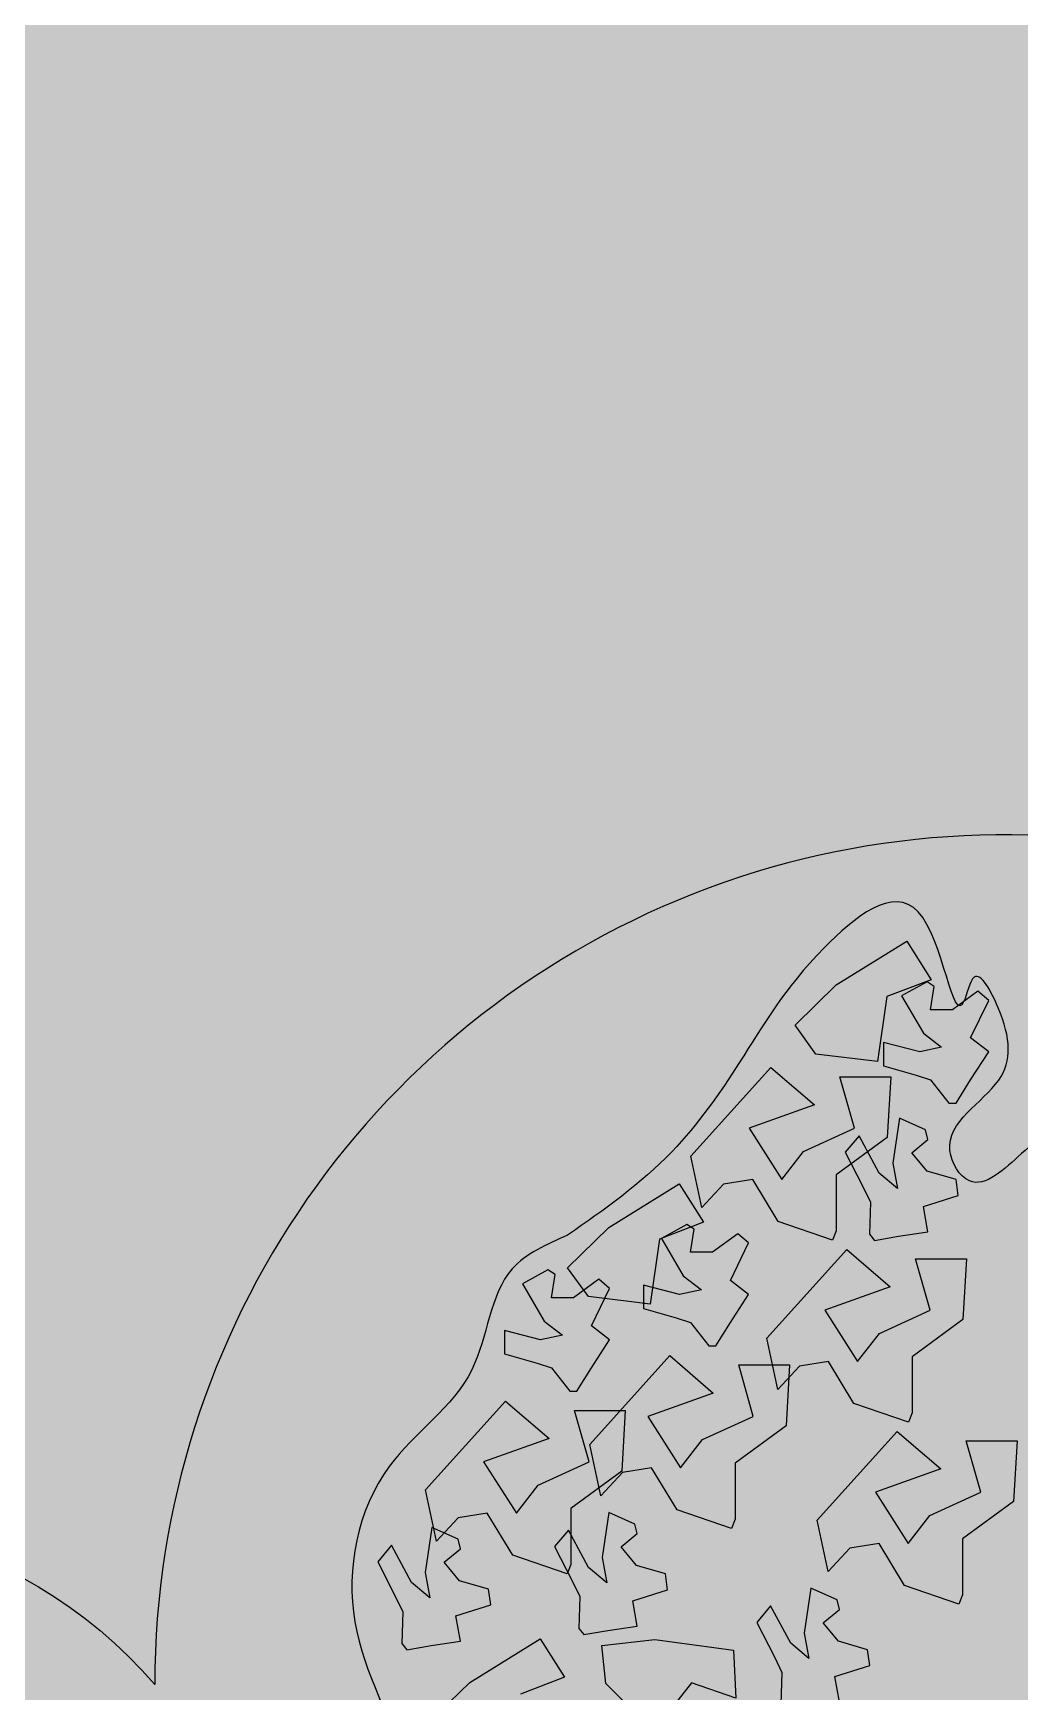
# Model space of a CAD drawing. Header units: millimetres. Extents: x 97194 to 152491, y 18573 to 58496.
# Drawn here: x 139384 to 140790, y 40322 to 42685 of the extents above; entities that cross this region are included whole.
import ezdxf

# ---------------------------------------------------------------- set-up
doc = ezdxf.new("R2010")
doc.units = ezdxf.units.MM
doc.layers.add('dwgmodels.com', color=7, linetype='Continuous')
doc.layers.add('floor hatch', color=252, linetype='Continuous')

# ---------------------------------------------------------------- blocks, each defined once
blk = doc.blocks.new('1ваа')
at = {"layer": 'dwgmodels.com'}
h = blk.add_hatch(color=3, dxfattribs=at)
h.set_gradient(color1=(43, 82, 5), color2=(174, 249, 170), tint=1, name='SPHERICAL')
edge = h.paths.add_edge_path()
edge.add_spline(control_points=[(-1573.82776318393, 1368.260123784989), (-1470.409003524939, 1427.609145198461), (-1284.386185006209, 1534.362235992296), (-1060.018828676475, 1804.067948562537), (-904.393267333493, 2013.934054116282), (-547.9462342130428, 2293.115049202155), (-469.1606795291591, 1810.968613635181), (-414.8852955622133, 2023.232232090282), (-315.9035295065114, 1870.486089007762), (-306.9642300379637, 1711.379563189781), (-539.4047956376162, 1619.286690185414), (-412.0136980891257, 1449.924053459239), (-271.1261965716403, 1576.401167501441), (-108.2364973772346, 1676.302506631939), (56.33379126175714, 1720.19614288312), (253.0417909981625, 1903.492209785807), (-43.35039510429488, 1918.362753115791), (-55.91577896251692, 2206.009287728637), (205.1800345906959, 2246.143590310079), (397.2940067898162, 2150.720075480829), (713.0629080635699, 2144.522542547245), (1144.210077466458, 2068.410918841502), (1290.02774749446, 1574.985735386108), (1659.154186007741, 1709.193526682233), (1722.232239786783, 1346.972191042121), (1374.006909444739, 1329.268329329629), (1589.814283878964, 1227.309424821637), (1751.201611793425, 1056.058386835241), (1991.224138549034, 788.1643814221025), (1786.71953974168, 418.0144027819479), (2137.8385610228, 472.9351579271315), (2098.351405815207, 118.279806511986), (1900.092445724891, 26.0629881357745), (1835.266020506489, -213.947704786653), (1869.348402668475, -438.703931921802), (1892.895656171415, -775.2160116810337), (1599.283137763341, -984.7608391752947), (1240.973061509285, -974.610998615608), (1223.971179734493, -1221.506660183288), (1191.480530537156, -1474.481229130382), (878.6550239396456, -1438.171615092033), (894.1118926393392, -1748.01092033293), (569.1611224824883, -1648.368898900932), (382.960920469297, -1438.979574433004), (303.9795891367976, -1199.094998097346), (199.3723012549453, -752.9861018185329), (882.7942312440864, -1054.726944465925), (417.9892556789564, -631.3649091366387), (-14.20231897824851, -1250.652641624707), (26.53163266963384, -298.8093719062599), (389.3801762075891, 466.4757035042348), (-38.79882057917712, 112.0762823520927), (-76.1489952266129, -693.107970407189), (-222.7043750519952, 209.2642314509576), (-847.9631442103855, 240.3753878500211), (-499.8091780696268, 57.59360156796174), (-717.4106883620261, -159.3421894601925), (-522.931426949086, -213.9255504393077), (-384.2570540968591, 119.2956312624447), (-237.111446688461, -293.0259014365729), (-92.15945656782424, -515.4019320164516), (-27.75367353305046, -811.9783410501113), (77.99488586331427, -1024.305780596667), (94.98870906945376, -1282.897512302057), (-395.451225643119, -1401.915285579678), (-23.15222927131981, -1508.770166826806), (42.39977546840964, -1214.398285324343), (380.3914721381298, -1394.234928774669), (400.3615569445974, -2045.412790018909), (-351.2202309799904, -1741.255400117556), (-825.4555865370785, -1666.687386972764), (-1206.303060379185, -1505.713181540457), (-1549.257144513016, -1485.451241029732), (-1783.027198749201, -1367.7395249822), (-2111.963520010875, -1086.632123598902), (-1742.054742404987, -899.5296342982037), (-1980.796936137267, -704.4879255314736), (-2294.151735297215, -574.2311170021276), (-1992.191803798298, -226.270719037544), (-2008.756097353966, 138.5482794965137), (-2240.888920346304, 431.3957421741434), (-2133.95107501703, 844.968873376296), (-1816.314339821314, 996.0069278304145), (-1782.074533444524, 1297.5022476425), (-1633.365997347573, 1348.030283036809), (-1573.82776318393, 1368.260123784989)], knot_values=[0, 0, 0, 0, 357.0032901404862, 642.1538845696651, 1007.734627725883, 1288.554647649905, 1537.600470160411, 1602.030642723251, 1701.61970496745, 1873.196291274893, 2090.474896068145, 2182.001319481374, 2344.019370874587, 2522.490303132189, 2785.300019716397, 2903.708441075226, 3113.457497783798, 3286.592566285956, 3556.300193419161, 3697.575390478044, 3940.583176088347, 4493.331957669981, 4879.81963046185, 5123.669746720308, 5356.676786882629, 5555.267334797569, 5664.170721151153, 5854.865827858099, 6374.803497903175, 6552.654596512554, 6740.709910730096, 7039.357173574846, 7193.223260985214, 7382.888467844262, 7715.15079197196, 7896.734589105376, 8351.18384624686, 8616.524237044412, 8770.97419846031, 9022.415638531867, 9258.409286310636, 9424.351878432752, 9689.30529171104, 9934.143560452098, 10298.46304282459, 10522.83765024046, 10934.03711578059, 11181.69515716347, 11590.92055174746, 12321.6431112685, 12890.99325722573, 13099.05362716057, 13648.76225167143, 14302.66182984492, 14539.45263723986, 14733.7981318989, 14964.01660148533, 15000.74417137555, 15268.4286176911, 15540.46336904797, 15823.09876685544, 16202.03048829552, 16389.99320016236, 16544.00207601565, 16922.21179210213, 17059.156690133, 17329.98745259524, 17491.32685589682, 17982.79413747243, 18595.47809643546, 19191.82109390579, 19601.46398667821, 19796.56940282606, 20199.02202663363, 20467.97660068164, 20739.66901352732, 20923.91882854914, 21195.97804485238, 21605.65123988517, 21891.50766591743, 22271.99816669628, 22653.79731844586, 22982.73689184521, 23248.08980247949, 23425.2636303888, 23425.2636303888, 23425.2636303888, 23425.2636303888], degree=3, periodic=0)
at = {"color": 0}
for p, q in [((-808.4111177240993, 1962.403465942814), (-607.7450694245781, 2065.944018383845)), ((-607.7450694245781, 2065.944018383845), (-538.6561297131266, 1974.734855507835)), ((-538.6561297131266, 1974.734855507835), (-664.4514898461784, 1934.872082992792)), ((-549.9036350836541, 1969.920068170279), (-622.3468510647799, 1936.585232862606)), ((-529.2380154793645, 1958.727349746376), (-549.9036350836541, 1969.920068170279)), ((-925.8277631876554, 1866.955824557095), (-808.4111177240993, 1962.403465942814)), ((-664.4514898461784, 1934.872082992792), (-690.8935512927856, 1780.51287608534)), ((-622.3468510647799, 1936.585232862606), (-560.3499922444607, 1848.016765327528)), ((-539.6843726401712, 1903.49371751897), (-529.2380154793645, 1958.727349746376)), ((-405.0172031251277, 1947.777951286509), (-477.4604191025282, 1903.49371751897)), ((-374.1323210810806, 1925.635834402739), (-405.0172031251277, 1947.777951286509)), ((-477.4604191025282, 1903.49371751897), (-539.6843726401712, 1903.49371751897)), ((-425.9099174541916, 1836.824046903625), (-374.1323210810806, 1925.635834402739)), ((-866.3519459729578, 1798.263046690598), (-925.8277631876554, 1866.955824557095)), ((-674.1244474378909, 1825.874648443758), (-674.1244474378909, 1770.397696250453)), ((-570.796349412718, 1803.489211594089), (-674.1244474378909, 1825.874648443758)), ((-508.5723958713497, 1814.681930019855), (-570.796349412718, 1803.489211594089)), ((-560.3499922444607, 1848.016765327528), (-508.5723958713497, 1814.681930019855)), ((-374.1323210810806, 1803.489211594089), (-425.9099174541916, 1836.824046903625)), ((-690.8935512927856, 1780.51287608534), (-866.3519459729578, 1798.263046690598)), ((-425.9099174541916, 1737.06286094278), (-374.1323210810806, 1803.489211594089)), ((-1222.594466882714, 1555.536433690562), (-994.81846177853, 1766.251524036154)), ((-994.81846177853, 1766.251524036154), (-870.8247441453423, 1677.439736533313)), ((-756.8231942345883, 1621.962784341871), (-798.3815281642164, 1744.109407152384)), ((-798.3815281642164, 1744.109407152384), (-653.4950962094154, 1744.109407152384)), ((-674.1244474378909, 1770.397696250453), (-581.0156118524756, 1748.255579366683)), ((-653.4950962094154, 1744.109407152384), (-663.7143586491729, 1599.820667459964)), ((-581.0156118524756, 1748.255579366683), (-539.6843726401712, 1737.06286094278)), ((-539.6843726401712, 1737.06286094278), (-487.9067762670602, 1681.585908751338)), ((-467.2411566590454, 1681.585908751338), (-425.9099174541916, 1737.06286094278)), ((-870.8247441453423, 1677.439736533313), (-1057.042415316173, 1621.962784341871)), ((-487.9067762670602, 1681.585908751338), (-467.2411566590454, 1681.585908751338)), ((-1057.042415316173, 1621.962784341871), (-963.9335797307576, 1500.05948149912)), ((-901.7096261931147, 1566.729152116328), (-756.8231942345883, 1621.962784341871)), ((-628.8022087653662, 1645.81685034126), (-647.5911734802212, 1539.351087068542)), ((-554.0058314008202, 1618.163049170151), (-628.8022087653662, 1645.81685034126)), ((-547.3074787398364, 1595.635802309363), (-554.0058314008202, 1618.163049170151)), ((-663.7143586491729, 1599.820667459964), (-808.6007906076993, 1511.252199923023)), ((-743.6987032657053, 1604.144934860393), (-782.9268323620345, 1564.916805765926)), ((-686.4635986601497, 1515.252041862681), (-743.6987032657053, 1604.144934860393)), ((-593.7502446239378, 1563.966416403055), (-547.3074787398364, 1595.635802309363)), ((-1191.482490113893, 1433.633130847811), (-1222.594466882714, 1555.536433690562)), ((-963.9335797307576, 1500.05948149912), (-901.7096261931147, 1566.729152116328)), ((-782.9268323620345, 1564.916805765926), (-732.7457843301381, 1483.422075736671)), ((-647.5911734802212, 1539.351087068542), (-634.5501720634784, 1479.167509462088)), ((-549.7512651262368, 1519.967436903491), (-593.7502446239378, 1563.966416403055)), ((-1046.596058155366, 1500.05948149912), (-1129.485631297299, 1489.110083039253)), ((-974.1528421742405, 1400.298295540138), (-1046.596058155366, 1500.05948149912)), ((-808.6007906076993, 1511.252199923023), (-808.6007906076993, 1378.156178656369)), ((-634.5501720634784, 1479.167509462088), (-686.4635986601497, 1515.252041862681)), ((-467.2124938582565, 1500.056029630228), (-549.7512651262368, 1519.967436903491)), ((-461.0304253240611, 1462.560279100537), (-467.2124938582565, 1500.056029630228)), ((-1456.411117724099, 1386.403465942814), (-1255.745069428303, 1489.944018381982)), ((-1255.745069428303, 1489.944018381982), (-1186.656129713127, 1398.734855505973)), ((-1129.485631297299, 1489.110083039253), (-1191.482490113893, 1433.633130847811)), ((-732.7457843301381, 1483.422075736671), (-711.4346319054748, 1446.282029117792)), ((-560.4421320249821, 1436.373151419088), (-461.0304253240611, 1462.560279100537)), ((-711.4346319054748, 1446.282029117792), (-714.050471494862, 1370.441610514521)), ((-547.4011306119646, 1376.189573812633), (-560.4421320249821, 1436.373151419088)), ((-1573.82776318393, 1290.955824557095), (-1456.411117724099, 1386.403465942814)), ((-1186.656129713127, 1398.734855505973), (-1312.451489846178, 1358.872082990929)), ((-1233.903635083654, 1393.920068172141), (-1306.34685106478, 1360.585232862606)), ((-1213.238015479365, 1382.727349746376), (-1233.903635083654, 1393.920068172141)), ((-1223.684372640171, 1327.49371751897), (-1213.238015479365, 1382.727349746376)), ((-819.0471477722313, 1356.014061770737), (-974.1528421742405, 1400.298295540138)), ((-1312.451489846178, 1358.872082990929), (-1338.893551292786, 1204.51287608534)), ((-1306.34685106478, 1360.585232862606), (-1244.349992248186, 1272.016765325665)), ((-1089.017203125128, 1371.777951286509), (-1161.460419102528, 1327.49371751897)), ((-1109.909917454192, 1260.824046901762), (-1058.132321081081, 1349.635834402739)), ((-1058.132321081081, 1349.635834402739), (-1089.017203125128, 1371.777951286509)), ((-808.6007906076993, 1378.156178656369), (-819.0471477722313, 1356.014061770737)), ((-714.050471494862, 1370.441610514521), (-699.4376717311825, 1355.828810754567)), ((-699.4376717311825, 1355.828810754567), (-630.9839431186701, 1365.831340327262)), ((-630.9839431186701, 1365.831340327262), (-547.4011306119646, 1376.189573812633)), ((-1161.460419102528, 1327.49371751897), (-1223.684372640171, 1327.49371751897)), ((-1006.594466882714, 1123.536433690562), (-778.81846177853, 1334.251524034291)), ((-778.81846177853, 1334.251524034291), (-654.8247441453423, 1245.439736533313)), ((-540.8231942345883, 1189.962784343734), (-582.3815281679417, 1312.109407150521)), ((-582.3815281679417, 1312.109407150521), (-437.4950962056901, 1312.109407150521)), ((-437.4950962056901, 1312.109407150521), (-447.7143586491729, 1167.820667458102)), ((-1629.903635087379, 1285.920068172141), (-1702.34685106478, 1252.585232862606)), ((-1609.238015479365, 1274.727349746376), (-1629.903635087379, 1285.920068172141)), ((-1619.684372643896, 1219.49371751897), (-1609.238015479365, 1274.727349746376)), ((-1514.351945972958, 1222.263046690598), (-1573.82776318393, 1290.955824557095)), ((-1485.017203125128, 1263.777951286509), (-1557.460419106254, 1219.49371751897)), ((-1454.132321077355, 1241.635834402739), (-1485.017203125128, 1263.777951286509)), ((-1244.349992248186, 1272.016765325665), (-1192.57239587135, 1238.681930019855)), ((-1058.132321081081, 1227.489211595952), (-1109.909917454192, 1260.824046901762)), ((-1702.34685106478, 1252.585232862606), (-1640.349992248186, 1164.016765325665)), ((-1338.893551292786, 1204.51287608534), (-1514.351945972958, 1222.263046690598)), ((-1505.909917450466, 1152.824046901762), (-1454.132321077355, 1241.635834402739)), ((-1358.124447437891, 1249.874648443758), (-1358.124447437891, 1194.397696252316)), ((-1254.796349408993, 1227.489211595952), (-1358.124447437891, 1249.874648443758)), ((-1192.57239587135, 1238.681930019855), (-1254.796349408993, 1227.489211595952)), ((-1109.909917454192, 1161.06286094278), (-1058.132321081081, 1227.489211595952)), ((-654.8247441453423, 1245.439736533313), (-841.042415316173, 1189.962784343734)), ((-1557.460419106254, 1219.49371751897), (-1619.684372643896, 1219.49371751897)), ((-1358.124447437891, 1194.397696252316), (-1265.015611852476, 1172.255579368546)), ((-841.042415316173, 1189.962784343734), (-747.9335797307576, 1068.05948149912)), ((-685.7096261931147, 1134.729152114465), (-540.8231942345883, 1189.962784343734)), ((-1640.349992248186, 1164.016765325665), (-1588.572395875075, 1130.681930019855)), ((-1454.132321077355, 1119.489211594089), (-1505.909917450466, 1152.824046901762)), ((-1265.015611852476, 1172.255579368546), (-1223.684372640171, 1161.06286094278)), ((-1223.684372640171, 1161.06286094278), (-1171.90677626706, 1105.585908749475)), ((-1151.241156662771, 1105.585908749475), (-1109.909917454192, 1161.06286094278)), ((-447.7143586491729, 1167.820667458102), (-592.6007906076993, 1079.252199924886)), ((-1754.124447437891, 1141.874648443758), (-1754.124447437891, 1086.397696252316)), ((-1650.796349412718, 1119.489211594089), (-1754.124447437891, 1141.874648443758)), ((-1588.572395875075, 1130.681930019855), (-1650.796349412718, 1119.489211594089)), ((-1505.909917450466, 1053.06286094278), (-1454.132321077355, 1119.489211594089)), ((-1171.90677626706, 1105.585908749475), (-1151.241156662771, 1105.585908749475)), ((-975.4824901138927, 1001.633130847811), (-1006.594466882714, 1123.536433690562)), ((-747.9335797307576, 1068.05948149912), (-685.7096261931147, 1134.729152114465)), ((-1754.124447437891, 1086.397696252316), (-1661.015611852476, 1064.255579366683)), ((-1661.015611852476, 1064.255579366683), (-1619.684372643896, 1053.06286094278)), ((-1510.594466878989, 871.5364336924249), (-1282.818461782255, 1082.251524034291)), ((-1282.818461782255, 1082.251524034291), (-1158.824744149068, 993.439736535176)), ((-830.5960581553663, 1068.05948149912), (-913.4856312972988, 1057.110083041116)), ((-758.1528421742405, 968.2982955382759), (-830.5960581553663, 1068.05948149912)), ((-592.6007906076993, 1079.252199924886), (-592.6007906076993, 946.1561786545062)), ((-1619.684372643896, 1053.06286094278), (-1567.90677626706, 997.5859087494755)), ((-1547.241156662771, 997.5859087494755), (-1505.909917450466, 1053.06286094278)), ((-1044.823194238314, 937.9627843418712), (-1086.381528167942, 1060.109407152384)), ((-1086.381528167942, 1060.109407152384), (-941.4950962094154, 1060.109407152384)), ((-913.4856312972988, 1057.110083041116), (-975.4824901138927, 1001.633130847811)), ((-941.4950962094154, 1060.109407152384), (-951.7143586528982, 915.8206674581015)), ((-1567.90677626706, 997.5859087494755), (-1547.241156662771, 997.5859087494755)), ((-1158.824744149068, 993.439736535176), (-1345.042415319898, 937.9627843418712)), ((-1978.594466878989, 763.5364336924249), (-1750.81846177853, 974.2515240361536)), ((-1750.81846177853, 974.2515240361536), (-1626.824744149068, 885.439736535176)), ((-1512.823194238314, 829.9627843418712), (-1554.381528167942, 952.1094071523839)), ((-1554.381528167942, 952.1094071523839), (-1409.495096209415, 952.1094071523839)), ((-1409.495096209415, 952.1094071523839), (-1419.714358652898, 807.8206674599642)), ((-603.0471477722313, 924.0140617725992), (-758.1528421742405, 968.2982955382759)), ((-592.6007906076993, 946.1561786545062), (-603.0471477722313, 924.0140617725992)), ((-1345.042415319898, 937.9627843418712), (-1251.933579734483, 816.05948149912)), ((-1189.70962619684, 882.7291521163279), (-1044.823194238314, 937.9627843418712)), ((-951.7143586528982, 915.8206674581015), (-1096.600790611425, 827.252199923023)), ((-1626.824744149068, 885.439736535176), (-1813.042415319898, 829.9627843418712)), ((-1479.482490110167, 749.6331308496738), (-1510.594466878989, 871.5364336924249)), ((-1251.933579734483, 816.05948149912), (-1189.70962619684, 882.7291521163279)), ((-862.5944668789889, 691.5364336924249), (-634.81846177853, 902.2515240342909)), ((-634.81846177853, 902.2515240342909), (-510.8247441490676, 813.439736535176)), ((-396.8231942345883, 757.9627843418712), (-438.3815281679417, 880.1094071505213)), ((-438.3815281679417, 880.1094071505213), (-293.4950962094154, 880.1094071505213)), ((-293.4950962094154, 880.1094071505213), (-303.7143586528982, 735.8206674581015)), ((-1813.042415319898, 829.9627843418712), (-1719.933579734483, 708.05948149912)), ((-1657.709626193115, 774.7291521163279), (-1512.823194238314, 829.9627843418712)), ((-1096.600790611425, 827.252199923023), (-1096.600790611425, 694.1561786563689)), ((-1419.714358652898, 807.8206674599642), (-1564.600790611425, 719.252199923023)), ((-1417.485631297299, 805.1100830392534), (-1479.482490110167, 749.6331308496738)), ((-1334.596058151641, 816.05948149912), (-1417.485631297299, 805.1100830392534)), ((-1262.152842170515, 716.2982955401385), (-1334.596058151641, 816.05948149912)), ((-510.8247441490676, 813.439736535176), (-697.042415316173, 757.9627843418712)), ((-1947.482490110167, 641.6331308478111), (-1978.594466878989, 763.5364336924249)), ((-1719.933579734483, 708.05948149912), (-1657.709626193115, 774.7291521163279)), ((-697.042415316173, 757.9627843418712), (-603.9335797344829, 636.05948149912)), ((-541.7096261931147, 702.7291521163279), (-396.8231942345883, 757.9627843418712)), ((-1564.600790611425, 719.252199923023), (-1564.600790611425, 586.1561786563689)), ((-1456.802208765366, 709.8168503431225), (-1475.591173476496, 603.3510870685423)), ((-1382.005831397095, 682.1630491682881), (-1456.802208765366, 709.8168503431225)), ((-1107.047147772231, 672.0140617725992), (-1262.152842170515, 716.2982955401385)), ((-303.7143586528982, 735.8206674581015), (-448.6007906076993, 647.2521999248856)), ((-1960.802208765366, 673.8168503412599), (-1979.591173480221, 567.3510870666796)), ((-1886.00583140082, 646.1630491682881), (-1960.802208765366, 673.8168503412599)), ((-1885.485631293574, 697.1100830392534), (-1947.482490110167, 641.6331308478111)), ((-1802.596058151641, 708.05948149912), (-1885.485631293574, 697.1100830392534)), ((-1730.152842174241, 608.2982955401385), (-1802.596058151641, 708.05948149912)), ((-1375.307478736111, 659.6358023093635), (-1382.005831397095, 682.1630491682881)), ((-1096.600790611425, 694.1561786563689), (-1107.047147772231, 672.0140617725992)), ((-831.4824901138927, 569.6331308478111), (-862.5944668789889, 691.5364336924249)), ((-603.9335797344829, 636.05948149912), (-541.7096261931147, 702.7291521163279)), ((-2075.698703265705, 632.1449348603928), (-2114.926832362034, 592.9168057659263)), ((-2018.463598663875, 543.2520418626809), (-2075.698703265705, 632.1449348603928)), ((-1879.307478736111, 623.6358023112261), (-1886.00583140082, 646.1630491682881)), ((-1571.698703265705, 668.1449348603928), (-1610.926832358309, 628.9168057659263)), ((-1514.46359866015, 579.2520418608183), (-1571.698703265705, 668.1449348603928)), ((-1421.750244623938, 627.966416401192), (-1375.307478736111, 659.6358023093635)), ((-686.596058151641, 636.05948149912), (-769.4856312935735, 625.1100830392534)), ((-614.1528421742405, 536.2982955401385), (-686.596058151641, 636.05948149912)), ((-448.6007906076993, 647.2521999248856), (-448.6007906076993, 514.1561786563689)), ((-2114.926832362034, 592.9168057659263), (-2064.745784330138, 511.4220757385337)), ((-1925.750244623938, 591.9664164030546), (-1879.307478736111, 623.6358023112261)), ((-1881.751265126237, 547.967436903491), (-1925.750244623938, 591.9664164030546)), ((-1575.047147775957, 564.0140617725992), (-1730.152842174241, 608.2982955401385)), ((-1610.926832358309, 628.9168057659263), (-1560.745784326413, 547.4220757366711)), ((-1475.591173476496, 603.3510870685423), (-1462.550172067204, 543.1675094602251)), ((-1377.751265122512, 583.9674369016284), (-1421.750244623938, 627.966416401192)), ((-769.4856312935735, 625.1100830392534), (-831.4824901138927, 569.6331308478111)), ((-1979.591173480221, 567.3510870666796), (-1966.550172063478, 507.1675094620878)), ((-1564.600790611425, 586.1561786563689), (-1575.047147775957, 564.0140617725992)), ((-1462.550172067204, 543.1675094602251), (-1514.46359866015, 579.2520418608183)), ((-1295.212493858256, 564.0560296283656), (-1377.751265122512, 583.9674369016284)), ((-1289.030425324061, 526.5602790986741), (-1295.212493858256, 564.0560296283656)), ((-1966.550172063478, 507.1675094620878), (-2018.463598663875, 543.2520418626809)), ((-1799.212493858256, 528.0560296302283), (-1881.751265126237, 547.967436903491)), ((-1793.030425324061, 490.5602791005367), (-1799.212493858256, 528.0560296302283)), ((-1560.745784326413, 547.4220757366711), (-1539.434631905475, 510.2820291177923)), ((-1388.442132024982, 500.3731514190877), (-1289.030425324061, 526.5602790986741)), ((-880.8022087653662, 529.8168503431225), (-899.5911734764959, 423.3510870685423)), ((-806.0058314008202, 502.1630491682881), (-880.8022087653662, 529.8168503431225)), ((-459.0471477759565, 492.0140617725992), (-614.1528421742405, 536.2982955401385)), ((-448.6007906076993, 514.1561786563689), (-459.0471477759565, 492.0140617725992)), ((-2064.745784330138, 511.4220757385337), (-2043.4346319092, 474.2820291177923)), ((-2043.4346319092, 474.2820291177923), (-2046.050471491137, 398.4416105126584)), ((-1892.442132024982, 464.373151417225), (-1793.030425324061, 490.5602791005367)), ((-1539.434631905475, 510.2820291177923), (-1542.050471491137, 434.441610514521)), ((-1375.401130611965, 440.1895738126332), (-1388.442132024982, 500.3731514190877)), ((-995.6987032657053, 488.1449348603928), (-1034.926832362034, 448.9168057659263)), ((-938.4635986601497, 399.2520418608183), (-995.6987032657053, 488.1449348603928)), ((-845.7502446239378, 447.966416401192), (-799.3074787361111, 479.6358023093635)), ((-799.3074787361111, 479.6358023093635), (-806.0058314008202, 502.1630491682881)), ((-1879.401130611965, 404.1895738126332), (-1892.442132024982, 464.373151417225)), ((-1542.050471491137, 434.441610514521), (-1527.437671731182, 419.8288107527042)), ((-1458.983943114945, 429.8313403253997), (-1375.401130611965, 440.1895738126332)), ((-1034.926832362034, 448.9168057659263), (-984.7457843301381, 367.4220757366711)), ((-801.7512651225115, 403.967436903491), (-845.7502446239378, 447.966416401192)), ((-2046.050471491137, 398.4416105126584), (-2031.437671727457, 383.8288107527042)), ((-2031.437671727457, 383.8288107527042), (-1962.98394311867, 393.8313403272623)), ((-1962.98394311867, 393.8313403272623), (-1879.401130611965, 404.1895738126332)), ((-1852.411117720374, 306.403465944677), (-1651.745069424578, 409.9440183819825)), ((-1651.745069424578, 409.9440183819825), (-1582.656129716852, 318.7348555059725)), ((-1527.437671731182, 419.8288107527042), (-1458.983943114945, 429.8313403253997)), ((-1476.226801811674, 394.1149728161836), (-1325.585421985903, 408.4011746489996)), ((-1464.843827958175, 303.9678792966151), (-1476.226801811674, 394.1149728161836)), ((-1325.585421985903, 408.4011746489996), (-1101.187212682285, 383.2426254147285)), ((-886.5501720672037, 363.1675094620878), (-938.4635986601497, 399.2520418608183)), ((-899.5911734764959, 423.3510870685423), (-886.5501720672037, 363.1675094620878)), ((-719.2124938582565, 384.0560296302283), (-801.7512651225115, 403.967436903491)), ((-1101.187212682285, 383.2426254147285), (-1094.29548060424, 269.0283661832655)), ((-984.7457843301381, 367.4220757366711), (-963.4346319054748, 330.2820291196549)), ((-713.0304253240611, 346.5602790986741), (-719.2124938582565, 384.0560296302283)), ((-1582.656129716852, 318.7348555059725), (-1708.451489842453, 278.8720829909289)), ((-963.4346319054748, 330.2820291196549), (-966.0504714911367, 254.441610514521)), ((-812.4421320249821, 320.3731514190877), (-713.0304253240611, 346.5602790986741)), ((-799.4011306119646, 260.1895738126332), (-812.4421320249821, 320.3731514190877)), ((-1969.82776318393, 210.9558245570952), (-1852.411117720374, 306.403465944677)), ((-1328.699642135718, 191.872038661837), (-1464.843827958175, 303.9678792966151)), ((-1221.075434765735, 305.6392455262685), (-1328.699642135718, 191.872038661837)), ((-1094.29548060424, 269.0283661832655), (-1221.075434765735, 305.6392455262685))]:
    blk.add_line(p, q, dxfattribs=at)
at = {"layer": 'dwgmodels.com', "color": 0}
blk.add_spline([(-1573.82776318393, 1368.260123784989), (-1276.877323507288, 1566.431225479915), (-1084.871691840657, 1777.250339678823), (-842.4705670540716, 2050.912493563592), (-574.8118435991491, 2135.875375745221), (-444.9183246595348, 1923.386563222259), (-415.3657704060461, 1980.639455494806), (-347.254046945789, 1907.984280552118), (-345.817595845976, 1736.413707384243), (-484.9139449810173, 1569.493972906246), (-429.2514644776966, 1496.838797956108), (-280.8181831193651, 1561.7803868068), (-129.272591046014, 1656.044946340247), (105.8265739391063, 1773.506981714963), (183.1555253388797, 1863.177420121952), (0.726234392306651, 1966.686939466148), (-22.49639187283174, 2138.257512626573), (235.4662865819846, 2216.981464878991), (369.6547610955749, 2172.798497439697), (610.7391390288685, 2142.284458314403), (1126.305383176586, 1942.979005716144), (1379.719299801669, 1651.167237480506), (1622.120424588255, 1624.623426498249), (1632.654399384788, 1391.854622445404), (1454.414757513485, 1304.282733195796), (1545.03088170015, 1243.878547937944), (1690.112443783364, 1120.120865083634), (1889.539739531509, 639.9501304043079), (1854.705800113312, 465.5436800041789), (2036.536569775126, 417.5606370655441), (2040.726218828044, 118.9427634453023), (1925.810130053243, 16.62431253991963), (1858.895449184856, -160.8448852865404), (1871.464396403215, -492.869392816574), (1868.112677146724, -674.4222538775211), (1513.548661538443, -958.6905886462337), (1260.015040651939, -1036.960800532848), (1224.941692718348, -1187.375729466454), (1135.163498365364, -1422.243082676679), (914.6682530018006, -1506.355201684535), (859.6042938018654, -1662.895625465215), (596.3746279338811, -1632.721891608686), (420.0502541969036, -1462.852844792083), (288.4952733973478, -1123.114751162604), (288.4952733973478, -898.7401437467342), (699.08088228204, -921.2002915038174), (499.8507943085715, -774.0885057499545), (135.1901234604738, -959.7980066082528), (119.4047228062846, -229.2459686813381), (241.4514995487843, 326.8692828522617), (88.3497520955716, 185.9829014515126), (-92.29425457185425, -333.1965614673827), (-492.9368286779063, 183.5917763936304), (-729.017203128853, 201.9205315572763), (-607.4911063527252, 50.25781663820089), (-642.8038627942587, -177.2362557487941), (-607.4911063527252, -187.331978731454), (-393.4865301759128, -26.53084635159757), (-242.1663811131293, -252.595258485424), (-116.7036438276555, -505.8577105911827), (4.676474952182616, -864.8230519244826), (70.25854315537435, -1040.973480202505), (55.98381025173876, -1194.3193827957), (-237.2458327961649, -1433.189568838701), (-103.0573582825746, -1460.527425455526), (97.56986790888186, -1278.59881856096), (245.6236867536645, -1342.711764080464), (298.3110226439749, -1831.346733660102), (-312.1806990159239, -1779.563615220264), (-888.6764110838558, -1626.99341957517), (-1280.827564067164, -1508.567185940818), (-1474.149942587086, -1482.250245130286), (-1838.100246625909, -1310.470471583903), (-1996.067720225969, -1092.794473399073), (-1833.14301577858, -875.3725152654952), (-1954.523134562143, -736.754835658372), (-2171.187843623527, -572.2172380617267), (-2032.57031153045, -186.7080857387191), (-2032.57031153045, 99.14834029354097), (-2179.926254547157, 449.9463551690424), (-2082.12787482045, 819.0074194924528), (-1846.789301323661, 1048.826911208555), (-1731.753508283713, 1287.94808028765), (-1573.82776318393, 1368.260123784989)], degree=3, dxfattribs=at)

msp = doc.modelspace()

# ---------------------------------------------------------------- hatches: boundary and pattern name
at = {"layer": 'dwgmodels.com', "true_color": 0xffcdbe}
h = msp.add_hatch(dxfattribs=at)
h.set_pattern_fill('HONEY', color=254, scale=50, style=0)
h.set_pattern_definition([(0, (-895877.3617967407, -955974.33654271), (238.125, 137.4815), [158.75, -317.5]), (120, (-895877.3617967407, -955974.33654271), (-238.1249715503903, 137.4815492761695), [158.75, -317.4999999999999]), (59.99999999999999, (-895877.3617967407, -955974.33654271), (2.844960973469313e-05, 274.9630492761694), [-317.5, 158.75])])
edge = h.paths.add_edge_path()
edge.add_line((105643.7085775571, 57854.44691355614), (110359.7725582591, 57515.32246487384))
edge.add_line((110359.7725582591, 57515.32246487384), (111413.6382032592, 56313.66345728998))
edge.add_line((111413.6382032592, 56313.66345728998), (112889.6382032592, 55459.66345728998))
edge.add_line((112889.6382032592, 55459.66345728998), (118772.9929110878, 55037.89207774092))
edge.add_line((118772.9929110878, 55037.89207774092), (120982.7159031509, 56103.29655656725))
edge.add_line((120982.7159031509, 56103.29655656725), (126670.8881387498, 55713.22746886109))
edge.add_line((126670.8881387498, 55713.22746886109), (125292.2852490654, 53675.93038898188))
edge.add_line((125292.2852490654, 53675.93038898188), (126735.4874830749, 50705.68376387056))
edge.add_line((126735.4874830749, 50705.68376387056), (130029.3976329309, 50470.41024876578))
edge.add_line((130029.3976329309, 50470.41024876578), (131880.1055487773, 53205.38335877185))
edge.add_line((131880.1055487773, 53205.38335877185), (130774.9005915576, 55479.99963698949))
edge.add_arc((133336.0198217582, 64281.45496847905), 9166.512295497629, 253.7756299186634, 286.212843936544)
edge.add_line((135895.368418625, 55479.48459683923), (138757.6382032583, 55273.663457288))
edge.add_arc((124248.3471569641, 61948.35480164104), 15970.94334121983, 309.6513681988886, 335.29620917218386, ccw=False)
edge.add_arc((87809.2407945422, -11501.27476545814), 76903.02865147655, 47.22321530209581, 52.6737199777055, ccw=False)
edge.add_arc((87809.2407940378, -11501.2747660053), 76903.02865222072, 43.95532345791298, 47.22321530209672, ccw=False)
edge.add_line((143170.2886798415, 41876.90610286692), (142251.1998846426, 41644.81515153259))
edge.add_line((142251.1998846426, 41644.81515153259), (139545.7998629732, 44278.61770803219))
edge.add_line((139545.7998629732, 44278.61770803219), (138879.1230975772, 44885.89021028037))
edge.add_arc((89600.2132744966, -9236.600364813003), 73196.00357534814, 47.68191748791511, 52.70564559510593)
edge.add_arc((132959.6257297506, 46783.29003767474), 2421.892878415561, 65.85213355945959, 138.0060237256344)
edge.add_line((131159.6382032592, 48403.66345728998), (129327.6799438957, 46447.88237907126))
edge.add_arc((132852.7463358932, 43133.62693344176), 4838.427660601657, 136.7654900240553, 159.0821058527817)
edge.add_arc((133137.5981653335, 43024.75064985974), 5143.377836633967, 159.0821058527797, 179.4476986934002)
edge.add_arc((147719.4976008413, 44573.77457561123), 19781.94814645508, 184.3471129680296, 197.8045536030858)
edge.add_arc((152601.239537242, 46141.55842573781), 24909.26231025772, 197.8045536030856, 204.1295049327599)
edge.add_line((129868.4543339028, 35958.64009452896), (129898.6382032593, 35666.66345728998))
edge.add_line((129898.6382032593, 35666.66345728998), (133669.7113951909, 31200.91888789443))
edge.add_line((133669.7113951909, 31200.91888789442), (138280.2513013131, 24953.12706609553))
edge.add_line((138280.2513013131, 24953.12706609553), (140730.48977575, 19823.33402027661))
edge.add_line((140730.48977575, 19823.33402027661), (137993.3632862452, 18573.2776486724))
edge.add_line((137993.3632862452, 18573.2776486724), (136453.6382032589, 21944.66345729056))
edge.add_line((136453.6382032589, 21944.66345729056), (133415.6304122351, 26559.33069779101))
edge.add_line((133415.6304122351, 26559.33069779101), (131125.2580109523, 29521.48144375143))
edge.add_line((131125.2580109523, 29521.48144375143), (128577.3983162486, 32495.37800880015))
edge.add_line((128577.3983162486, 32495.37800880015), (125145.1197933174, 36134.94666595309))
edge.add_line((125145.1197933174, 36134.94666595309), (124963.907465136, 36337.08048702736))
edge.add_line((124963.907465136, 36337.08048702736), (119548.2833391316, 41448.49184120953))
edge.add_arc((115463.0685633577, 37120.13981344907), 5951.773772617658, 46.65528636752876, 82.22757336823311)
edge.add_line((116267.9790874556, 43017.23486852628), (116451.7772267339, 45976.29981903912))
edge.add_line((116451.7772267339, 45976.29981903912), (118658.7490450468, 45839.21688222309))
edge.add_line((118658.7490450468, 45839.21688222309), (119148.612794035, 53725.79645179532))
edge.add_line((119148.612794035, 53725.79645179532), (116188.6544301637, 53909.65008417383))
edge.add_line((116188.6544301637, 53909.65008417383), (109265.6382032592, 54339.66345728998))
edge.add_line((109265.6382032592, 54339.66345728998), (107894.265255157, 54424.84435069043))
edge.add_line((107894.265255157, 54424.84435069043), (107887.7942061346, 54320.66345728998))
edge.add_arc((107810.4592940206, 53545.2171851617), 779.2930190816005, 84.30474917640556, 229.9590935706964)
edge.add_line((107309.1133146866, 52948.60188314965), (106721.0511311664, 52985.1285349527))
edge.add_line((106721.0511311664, 52985.1285349527), (106541.6382032592, 50096.66345728998))
edge.add_line((106541.6382032592, 50096.66345728998), (107300.2066983337, 50049.54604681063))
edge.add_arc((110437.4816086345, 48049.53190473659), 3720.557811847432, 147.4824713771969, 251.3194061871365)
edge.add_line((109245.8161466955, 44524.97748493816), (109241.3853551505, 44453.64379235875))
edge.add_line((109241.3853551505, 44453.64379235875), (110303.6382032592, 44387.66345728998))
edge.add_line((110303.6382032592, 44387.66345728998), (110425.5638269417, 46350.60955143749))
edge.add_line((110425.5638269417, 46350.60955143749), (116429.2464300384, 45977.69928764779))
edge.add_line((116429.2464300384, 45977.69928764779), (116201.0440817945, 42303.74713032442))
edge.add_line((116201.0440817945, 42303.74713032442), (109723.6381789764, 42706.08204767102))
edge.add_line((109723.6381789764, 42706.08204767102), (109765.6236417242, 43382.02856017387))
edge.add_line((109765.6236417242, 43382.02856017387), (106276.6382032591, 43598.74196196924))
edge.add_arc((106541.2167966711, 45229.24468390702), 1651.82957908447, 177.7959121330194, 260.78305878953563, ccw=False)
edge.add_line((104890.609282368, 45292.77256805782), (105042.4141881516, 48173.88562150748))
edge.add_line((105042.4141881516, 48173.88562150748), (101134.1943090044, 48416.66992891399))
edge.add_line((101134.1943090044, 48416.66992891399), (101194.0375597623, 49356.30490064056))
edge.add_line((101194.0375597623, 49356.30490064056), (101368.6837243679, 49345.18207777158))
edge.add_line((101368.6837243679, 49345.18207777158), (101372.4150343621, 49403.76962635125))
edge.add_line((101372.4150343621, 49403.76962635125), (105104.6382032592, 49175.66345728998))
edge.add_line((105104.6382032592, 49175.66345728998), (105643.7085775571, 57854.44691355614))
at = {"layer": 'dwgmodels.com', "true_color": 0xfbe960}
h = msp.add_hatch(color=41, dxfattribs=at)
edge = h.paths.add_edge_path()
edge.add_line((141685.5017437208, 41121.96566443701), (142045.7059665768, 41205.4494057058))
edge.add_line((142045.7059665768, 41205.4494057058), (141965.3873815132, 41523.51398837879))
edge.add_arc((121338.9539369963, 23584.4300040925), 27336.06575270773, 41.01391864537225, 46.83970925922952)
edge.add_arc((139801.7136507413, 43229.08807910355), 378.2844111350574, 51.35232384058609, 164.3117486203672)
edge.add_arc((147902.6497686912, 39857.2516259618), 9150.297696276297, 157.6865389853242, 175.908297139217)
edge.add_arc((139046.6646315229, 39892.82289360369), 674.18960326621, 40.739100141194285, 113.7000550253693, ccw=False)
edge.add_arc((140767.8440999104, 40332.75111019479), 1210.353321915296, 40.69657118145818, 179.9972330358511, ccw=False)
at = {"layer": 'floor hatch', "true_color": 0xcef77e}
h = msp.add_hatch(color=71, dxfattribs=at)
edge = h.paths.add_edge_path()
edge.add_arc((87809.24079412872, -11501.27476591622), 76903.02865209352, 43.95532345791207, 52.673719977665314, ccw=False)
edge.add_line((143170.2886798417, 41876.90610286681), (143608.301967387, 41987.5144805712))
edge.add_line((143608.301967387, 41987.5144805712), (143647.5526389632, 41832.08036199689))
edge.add_line((143647.5526389632, 41832.08036199689), (146857.2965929749, 42287.44868595815))
edge.add_line((146857.2965929749, 42287.44868595815), (143679.1876001709, 53195.80095081491))
edge.add_line((143679.1876001709, 53195.80095081491), (143567.2303027023, 53579.81340314395))
edge.add_line((143567.2303027023, 53579.81340314395), (142941.3005490856, 55172.43806755595))
edge.add_line((142941.3005490856, 55172.43806755595), (138836.3074173256, 55467.62141077436))
edge.add_line((138836.3074173256, 55467.62141077436), (138757.6382032592, 55273.66345728998))
edge.add_arc((124248.3471569591, 61948.35480164472), 15970.94334122591, 309.65136819890074, 335.2962091721872, ccw=False)
h = msp.add_hatch(color=71, dxfattribs=at)
edge = h.paths.add_edge_path()
edge.add_line((141717.4047392756, 40780.51816213268), (142321.3395442911, 40930.79968950527))
edge.add_line((142321.3395442911, 40930.79968950528), (142147.6382032594, 41618.66345728977))
edge.add_arc((122607.5769769574, 24738.41087345893), 25821.63666426973, 40.82305251396522, 46.91154866335677)
edge.add_arc((139813.7886119958, 43180.77861176118), 600.0509717728588, 43.78041293970209, 162.6588945063737)
edge.add_arc((150164.3137927151, 39309.6523703687), 11649.92902099511, 159.6569864026128, 191.6171405509194)
edge.add_arc((138959.7273401452, 35577.79206190437), 1401.231397727227, -19.747568705225717, 98.48260231728159, ccw=False)
edge.add_arc((140837.1523438566, 34885.67751244678), 599.8753527103438, 158.6214995753865, 246.4306062316974)
edge.add_line((140597.2865012986, 34335.84588698013), (143155.4600524576, 34978.87178854442))
edge.add_line((143155.4600524576, 34978.87178854442), (141717.4047392756, 40780.51816213269))
edge = h.paths.add_edge_path(flags=16)
edge.add_arc((140767.8440999104, 40332.75111019479), 1210.353321915296, 40.69657118145822, 179.997233035851)
edge.add_arc((139046.6646315229, 39892.82289360369), 674.18960326621, 40.73910014119435, 113.7000550253693)
edge.add_arc((147902.6497686912, 39857.2516259618), 9150.297696276297, 157.6865389853242, 175.908297139217, ccw=False)
edge.add_arc((139801.7136507413, 43229.08807910355), 378.2844111350574, 51.35232384058611, 164.3117486203672, ccw=False)
edge.add_arc((121338.9539369963, 23584.4300040925), 27336.06575270773, 41.013918645372314, 46.83970925922961, ccw=False)
edge.add_line((141965.3873815132, 41523.51398837879), (142045.7059665768, 41205.4494057058))
edge.add_line((142045.7059665768, 41205.4494057058), (141685.5017437208, 41121.96566443702))

# ---------------------------------------------------------------- linework, layer by layer
at = {"layer": 'dwgmodels.com', "color": 3, "elevation": 99651}
msp.add_lwpolyline([(134439.6382032592, 49651.66345728998, -0.03805954201608484), (143170.2886798417, 41876.90610286681), (143608.301967387, 41987.5144805712), (143647.5526389632, 41832.08036199689), (146857.2965929749, 42287.44868595815), (146857.2965929749, 42287.44868595815), (146857.2965929749, 42287.44868595815), (143679.1876001709, 53195.80095081491), (143567.2303027023, 53579.81340314395), (142941.3005490856, 55172.43806755595), (138836.3074173256, 55467.62141077436), (138757.6382032592, 55273.66345728998, -0.1123660937541298), (134439.6382032571, 49651.66345729138, -1.517844403658201)], format="xyb", dxfattribs=at)
at = {"layer": 'dwgmodels.com', "color": 1}
msp.add_lwpolyline([(134439.6382032556, 49651.66345729021, -0.02378679788203724), (140037.4676930674, 44945.94067344541, -0.01425983449738321), (143170.2886798415, 41876.90610286692), (142251.1998846426, 41644.81515153259), (139545.7998629732, 44278.61770803219, 0.02377129758348781), (139545.7998629732, 44278.61770803219), (139545.7998629732, 44278.61770803219, 0.2159324549007743), (139545.7998629732, 44278.61770803219), (139545.7998629732, 44278.61770803219), (138879.1230975772, 44885.89021028037), (138879.1230975772, 44885.89021028037), (138879.1230975772, 44885.89021028037), (138879.1230975772, 44885.89021028037), (138879.1230975772, 44885.89021028037), (138879.1230975772, 44885.89021028037, 0.405222047386912), (138879.1230975772, 44885.89021028037), (138879.1230975772, 44885.89021028037, -0.1022642038248327), (138879.1230975772, 44885.89021028037, 0.02192366054934664), (133950.4049692526, 48993.24967827724, 0.3256622201061998)], format="xyb", dxfattribs=at)
at = {"layer": 'dwgmodels.com', "color": 0}
for points in [[(141717.4047392756, 40780.51816213268), (142321.3395442911, 40930.79968950528), (142147.6382032594, 41618.66345728976, 0.02657232756634133), (140247.0234941005, 43595.9517150005, 0.5708438699628733), (139241.0116314607, 43359.62966513963, 0.1403635446647006), (138753.0329679016, 36963.69496848168, -0.56709932157484), (140278.5528148481, 35104.34850956553, 0.4030576571709441), (140597.2865012986, 34335.84588698013, -0.1467965637254309), (140597.2865012986, 34335.84588698013), (143155.4600524576, 34978.87178854442), (141717.4047392756, 40780.51816213268)], [(141685.5017437208, 41121.96566443701), (141685.5017437208, 41121.96566443701), (142045.7059665768, 41205.4494057058), (141965.3873815132, 41523.51398837879, 0.02542528349468657), (140037.9634961871, 43524.52860820312, 0.5370912466413972), (139437.5213880563, 43331.3773332222, 0.07967537704730307), (138775.6750265778, 40510.15283388195, -0.3295616664236947), (139557.4907794065, 40332.80956134558), (139557.4907794065, 40332.80956134558), (139557.4907794065, 40332.80956134558), (139557.4907794065, 40332.80956134558)]]:
    msp.add_lwpolyline(points, format="xyb", dxfattribs=at)
at = {"layer": 'dwgmodels.com'}
msp.add_arc((87809.24079414831, -11501.27476589434, 99651), 76903.02865206424, 43.95532345796707, 52.67371997798982, dxfattribs=at)
at = {"layer": 'dwgmodels.com', "color": 0}
msp.add_arc((140767.8440999104, 40332.75111019479), 1210.353321915296, 40.69657118122187, 179.9972330358432, dxfattribs=at)

# ---------------------------------------------------------------- block references
at = {"layer": 'dwgmodels.com', "xscale": 0.5, "yscale": 0.6}
msp.add_blockref('1ваа', (140932.4708998142, 40152.02463517623), dxfattribs=at)

doc.saveas('drawing.dxf')
